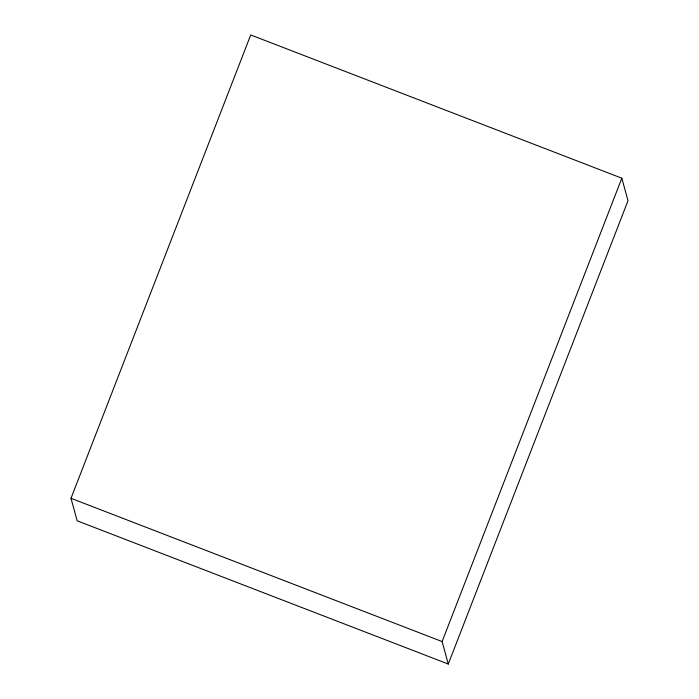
<?xml version="1.0" encoding="UTF-8"?>
<svg xmlns="http://www.w3.org/2000/svg" width="699" height="699" viewBox="0 0 699 699"><rect width="100%" height="100%" fill="white"/><g stroke="black" fill="none" stroke-linecap="round" stroke-linejoin="round"><path stroke-width="1.05" d="M70.992 498.308L250.723 34.95L621.83 178.193L628.008 200.692L448.277 664.05L77.17 520.807L70.992 498.308L442.109 641.56L448.277 664.05M442.109 641.56L621.83 178.193"/></g></svg>
